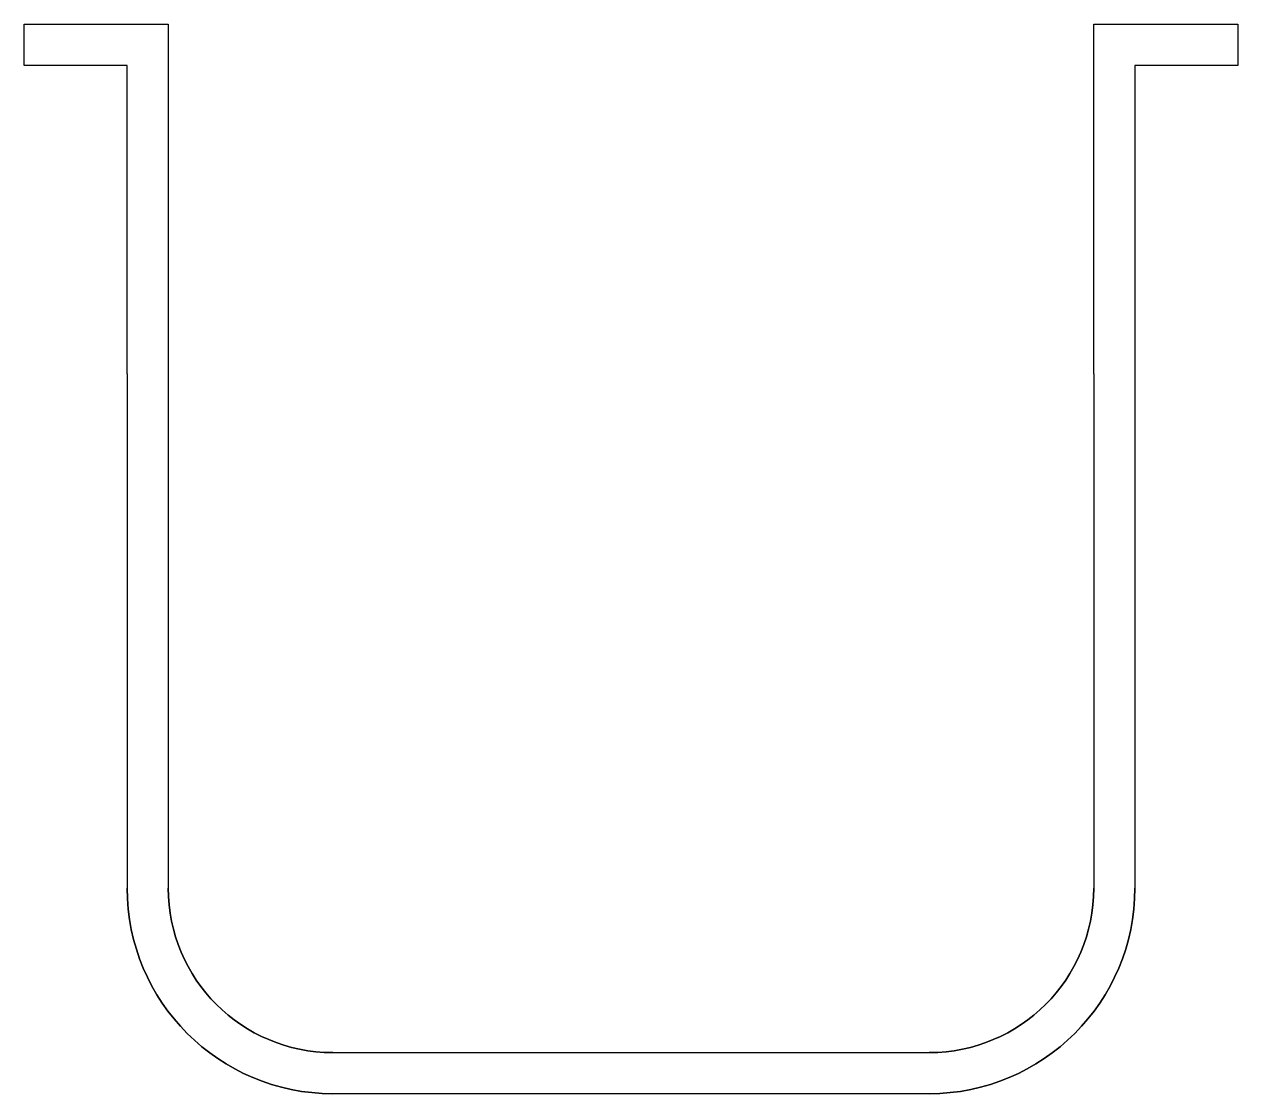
# Model space of a CAD drawing. Header units: inches. Extents: x -1.42 to 0.91, y -1.52 to 0.53.
import ezdxf

# ---------------------------------------------------------------- set-up
doc = ezdxf.new("R2010")
doc.units = ezdxf.units.IN
doc.header["$MEASUREMENT"] = 0

msp = doc.modelspace()

# ---------------------------------------------------------------- linework, layer by layer
at = {"color": 1}
for p, q in [((-1.4173, 0.5315, 0.3937), (-1.1417, 0.5315, 0.3937)), ((-1.4173, 0.4528, 0.3937), (-1.4173, 0.5315, 0.3937)), ((-1.1417, 0.5315, 0.3937), (-1.1417, -0.1378, 0.3937)), ((0.6299, 0.5315, 0.3937), (0.9055, 0.5315, 0.3937)), ((0.6299, -0.1378, 0.3937), (0.6299, 0.5315, 0.3937)), ((0.9055, 0.5315, 0.3937), (0.9055, 0.4528, 0.3937)), ((-1.2205, 0.4528, 0.3937), (-1.4173, 0.4528, 0.3937)), ((-1.2205, -0.1378, 0.3937), (-1.2205, 0.4528, 0.3937)), ((0.7087, 0.4528, 0.3937), (0.7087, -0.1378, 0.3937)), ((0.9055, 0.4528, 0.3937), (0.7087, 0.4528, 0.3937)), ((-1.2205, -0.1378), (-1.2205, -1.122)), ((-1.2205, -0.1378, 0.3937), (-1.2205, -1.122, 0.3937)), ((-1.1417, -0.1378, 0.3937), (-1.1417, -1.122, 0.3937)), ((-1.1417, -0.1378), (-1.1417, -1.122)), ((0.6299, -0.1378, 0.3937), (0.6299, -1.122, 0.3937)), ((0.6299, -0.1378), (0.6299, -1.122)), ((0.7087, -0.1378), (0.7087, -1.122)), ((0.7087, -0.1378, 0.3937), (0.7087, -1.122, 0.3937)), ((-0.8268, -1.437, 0.3937), (0.315, -1.437, 0.3937)), ((0.315, -1.5157, 0.3937), (-0.8268, -1.5157, 0.3937))]:
    msp.add_line(p, q, dxfattribs=at)
at = {"color": 1, "extrusion": (0, 0, -1)}
for p, q in [((-1.4173, 0.5315), (-1.1417, 0.5315)), ((-1.4173, 0.4528), (-1.4173, 0.5315)), ((-1.1417, 0.5315), (-1.1417, -0.1378)), ((0.6299, -0.1378), (0.6299, 0.5315)), ((0.6299, 0.5315), (0.9055, 0.5315)), ((0.9055, 0.5315), (0.9055, 0.4528)), ((-1.2205, 0.4528), (-1.4173, 0.4528)), ((-1.2205, -0.1378), (-1.2205, 0.4528)), ((0.9055, 0.4528), (0.7087, 0.4528)), ((0.7087, 0.4528), (0.7087, -0.1378)), ((-0.8268, -1.437), (0.315, -1.437)), ((0.315, -1.5157), (-0.8268, -1.5157))]:
    msp.add_line(p, q, dxfattribs=at)
at = {"color": 1, "extrusion": (1, -2.31296e-16, 0)}
for p, q in [((0.7087, 0.4528), (0.7087, -0.1378)), ((0.7087, 0.4528, 0.3937), (0.7087, 0.4528)), ((0.7087, 0.4528, 0.3937), (0.7087, -0.1378, 0.3937)), ((0.7087, -0.1378, 0.3937), (0.7087, -0.1378))]:
    msp.add_line(p, q, dxfattribs=at)
at = {"color": 1}
for centre, radius, start, end in [((-0.8268, -1.122, 0.3937), 0.3937, 180, 270), ((-0.8268, -1.122, 0.3937), 0.315, 180, 270), ((0.315, -1.122, 0.3937), 0.3937, 270, 0), ((0.315, -1.122, 0.3937), 0.315, 270, 0)]:
    msp.add_arc(centre, radius, start, end, dxfattribs=at)
at = {"color": 1, "extrusion": (0, 0, -1)}
for centre, radius, start, end in [((0.8268, -1.122), 0.3937, 270, 0), ((0.8268, -1.122), 0.315, 270, 0), ((-0.315, -1.122), 0.315, 180, 270), ((-0.315, -1.122), 0.3937, 180, 270)]:
    msp.add_arc(centre, radius, start, end, dxfattribs=at)

doc.saveas('drawing.dxf')
